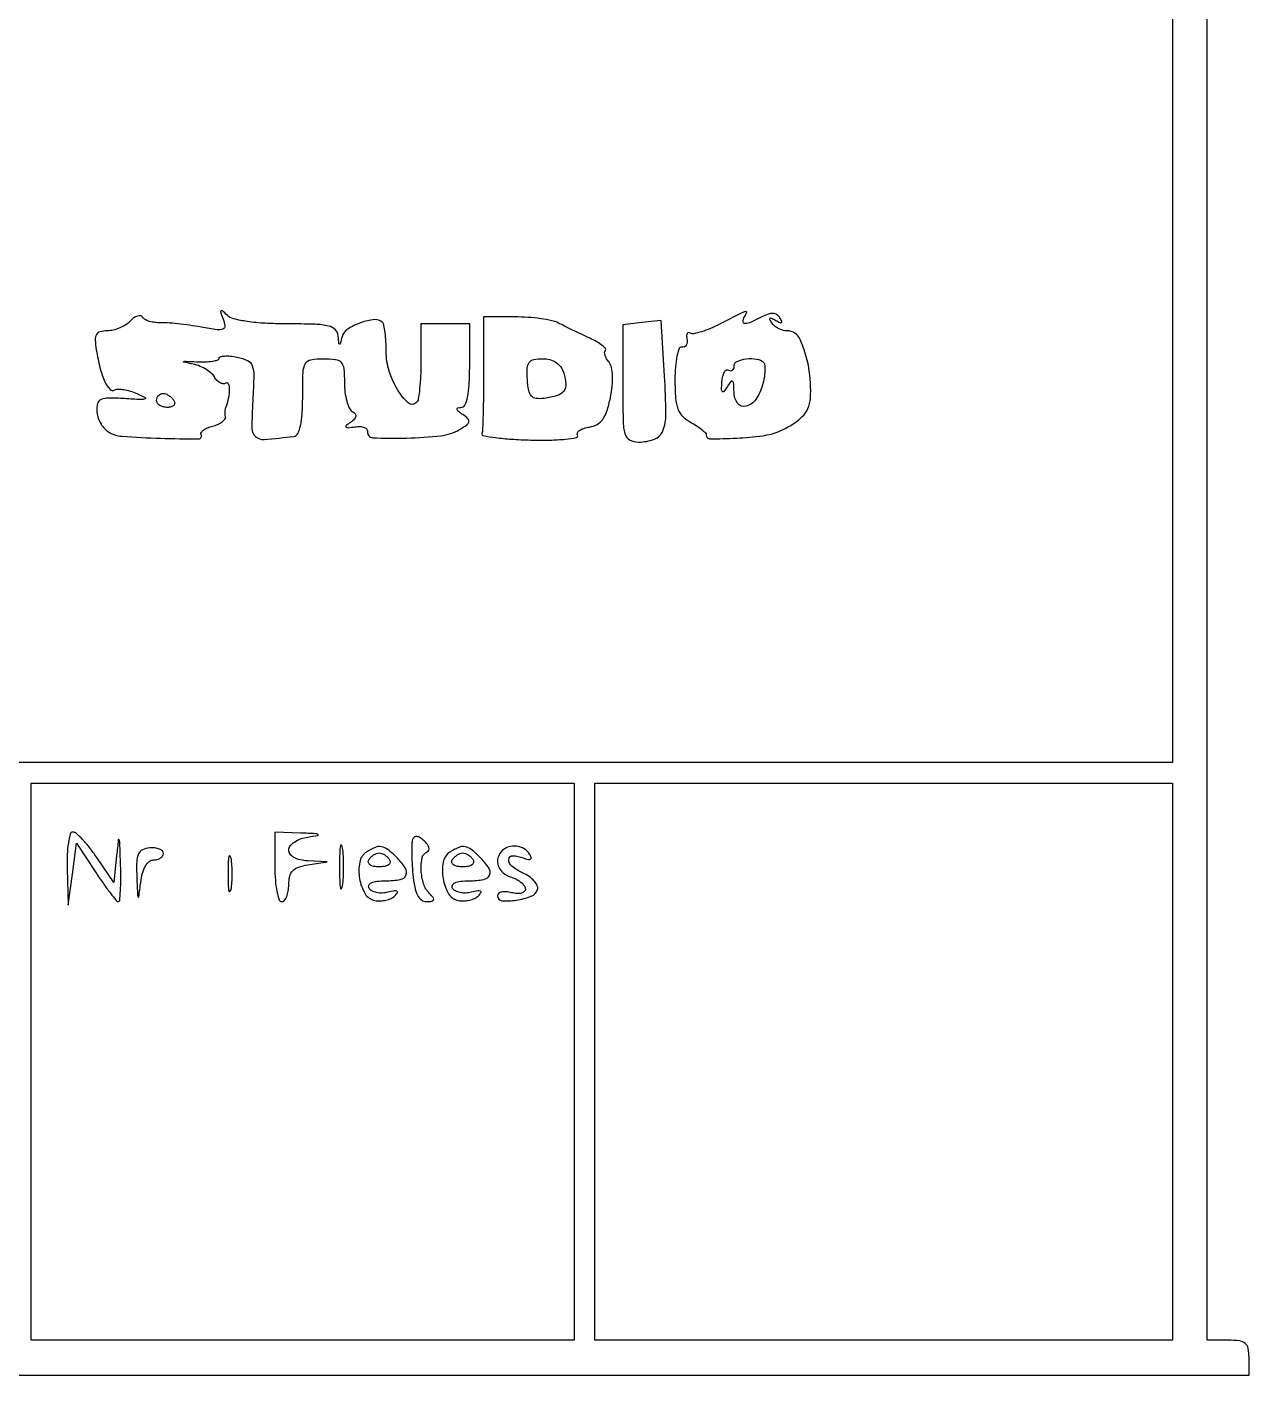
# Model space of a CAD drawing. Extents: x 0 to 836, y 5 to 589.
# Drawn here: x 821.24 to 836.1, y 4.74 to 21.12 of the extents above; entities that cross this region are included whole.
import ezdxf

# ---------------------------------------------------------------- set-up
doc = ezdxf.new("R2010")
doc.units = 0
doc.header["$MEASUREMENT"] = 0

msp = doc.modelspace()

# ---------------------------------------------------------------- linework, layer by layer
for points in [[(201.712326, 537.783562, -0.000001), (217.055896, 537.76491, -0.426088)], [(546.957638, 269.095817, -0.000001), (546.976289, 285.583213, -0.415883)], [(420.497259, 588.710259, 0.000013), (261.145696, 588.714318, 0.000021), (126.989856, 588.708632)], [(718.0002, 320.588723, -0.000011), (717.997333, 194.273324, -0.000202)], [(604.852986, 529.408162, -0.000002), (620.423836, 529.389509, -0.550615)], [(308.18842, 529.408162, -0.000002), (322.638019, 529.38951, -0.415836)], [(531.796111, 538.074638, -0.000002), (517.6951, 538.093291, -0.426056)], [(693.315638, 481.579418, -0.000002), (693.334294, 494.031443, -0.550517)], [(693.109162, 421.684687, -0.000002), (693.090507, 409.236574, -0.415775)], [(420.462, 4.7376), (836.1018, 4.7376), (836.1018, 4.9491, 0.047675), (836.091092, 5.061147, 0.173074), (836.05527, 5.121825, 0.144586), (835.98451, 5.152374, 0.030103), (835.848, 5.1606), (835.5942, 5.1606), (835.5942, 29.943407, 0.000223), (835.589332, 40.867792, 0.000628), (835.572933, 48.504221, 0.000026), (835.551504, 54.703733, 0.258997), (835.509671, 54.778456, -0.259848), (835.46748, 54.854103), (835.446278, 121.592707, -0.000059), (835.429914, 203.53197, -0.00002), (835.42504, 321.569549)], [(718.148241, 147.565102, 0.000075), (718.164575, 211.571705, 0.000026), (718.1694, 303.889409)], [(717.979042, 153.570589, -0.000014), (717.95733, 128.915092, -0.566366)]]:
    msp.add_lwpolyline(points, format="xyb")
for points in [[(835.1712, 30.2445), (835.1712, 12.1824), (811.0602, 12.1824), (786.9492, 12.1824), (786.9492, 30.2445), (786.9492, 48.3066), (811.0602, 48.3066), (835.1712, 48.3066)], [(827.8956, 8.5446), (827.8956, 5.1606), (824.5962, 5.1606), (821.2968, 5.1606), (821.2968, 8.5446), (821.2968, 11.9286), (824.5962, 11.9286), (827.8956, 11.9286)], [(835.1712, 8.5446), (835.1712, 5.1606), (831.6603, 5.1606), (828.1494, 5.1606), (828.1494, 8.5446), (828.1494, 11.9286), (831.6603, 11.9286), (835.1712, 11.9286)]]:
    msp.add_lwpolyline(points, close=True)
for points in [[(822.499015, 17.545138, -0.065153), (822.444756, 17.500123, -0.041282), (822.371758, 17.462127, -0.040921), (822.292433, 17.436226, -0.058519), (822.218985, 17.4276, 0.063275), (822.133391, 17.416725, 0.203387), (822.088759, 17.382509, 0.14392), (822.073497, 17.317195, 0.0276), (822.087185, 17.19495, 0.020243), (822.134501, 16.96984, 0.046923), (822.19224, 16.807354, 0.080741), (822.25363, 16.716911, 0.355679), (822.313052, 16.70915, -0.144218), (822.352136, 16.719846, -0.035391), (822.419232, 16.713784, -0.033318), (822.498291, 16.695484, -0.027951), (822.579137, 16.665976, -0.015516), (822.680771, 16.618516, -0.639309), (822.680128, 16.600029, -0.112875), (822.632337, 16.591648, -0.003439), (822.430436, 16.603388, 0.013987), (822.235479, 16.610602, 0.105505), (822.145638, 16.592277, 0.218737), (822.103132, 16.544652, 0.087131), (822.092036, 16.455726, 0.06302), (822.104653, 16.384594, 0.048159), (822.135291, 16.311658, 0.049196), (822.178196, 16.247886, 0.077945), (822.2274, 16.204322, 0.124109), (822.402823, 16.14577, 0.01127), (822.867254, 16.121293, 0.008425), (823.331837, 16.11513, 0.586184), (823.362373, 16.170132, -0.293118), (823.362773, 16.194092, -0.090767), (823.389013, 16.221261, -0.058758), (823.43674, 16.247608, -0.032821), (823.49978, 16.268597, 0.038543), (823.564214, 16.29087, 0.055088), (823.616664, 16.320897, 0.069812), (823.65046, 16.353629, 0.212145), (823.65801, 16.383965, -0.028509), (823.654457, 16.41415, -0.02399), (823.654064, 16.446347, -0.024673), (823.656579, 16.475828, -0.059395), (823.662054, 16.497, 0.039231), (823.696227, 16.610142, 0.052654), (823.707944, 16.716539, 0.099741), (823.695163, 16.781469, 0.462013), (823.663373, 16.791724, -0.164514), (823.630626, 16.784144, -0.100725), (823.592376, 16.795951, -0.08021), (823.554353, 16.825477, -0.058965), (823.52275, 16.868581, 0.09222), (823.481343, 16.917862, 0.042616), (823.412138, 16.965503, 0.04028), (823.328598, 17.004548, 0.044509), (823.2426, 17.028139, -0.00608), (823.151027, 17.045839, -0.749362), (823.150395, 17.053579, -0.10182), (823.178591, 17.058221, -0.002681), (823.30605, 17.052467, 0.019102), (823.41145, 17.051172, 0.031417), (823.500233, 17.059071, 0.033295), (823.56529, 17.07349, 0.333088), (823.581, 17.094456, -0.337595), (823.595345, 17.113281, -0.051024), (823.64517, 17.121655, -0.040023), (823.715696, 17.120565, -0.023362), (823.79945, 17.108577, -0.062473), (823.924777, 17.067925, -0.198755), (823.982963, 17.004194, -0.093289), (824.002291, 16.885568, -0.008377), (823.9898, 16.583126, 0.012504), (823.978514, 16.241492, 0.21846), (824.022908, 16.142652, 0.202829), (824.128539, 16.10785, 0.010651), (824.49045, 16.145358, 0.253105), (824.536967, 16.178593, 0.059355), (824.569641, 16.272133, 0.039406), (824.590032, 16.418187, 0.014987), (824.5962, 16.6239, -0.008002), (824.601051, 16.926979, -0.11737), (824.628886, 17.029275, -0.230406), (824.695009, 17.076335, -0.041432), (824.85, 17.0892, -0.031897), (824.996753, 17.079828, -0.183574), (825.064211, 17.043791, -0.158351), (825.096215, 16.96871, -0.022216), (825.1038, 16.798093, 0.029735), (825.110686, 16.68241, 0.035822), (825.131304, 16.5755, 0.03868), (825.161295, 16.490571, 0.15125), (825.197432, 16.449118, -0.082116), (825.232729, 16.41832, -0.214299), (825.241426, 16.386562, -0.162148), (825.223794, 16.352397, -0.044698), (825.176282, 16.313697, 0.021501), (825.124902, 16.275666, 0.449691), (825.12413, 16.258691, 0.221548), (825.147533, 16.250545, 0.010936), (825.2307, 16.260822, -0.046598), (825.294494, 16.264123, -0.082005), (825.346051, 16.2534, -0.12544), (825.377481, 16.231042, -0.220539), (825.385784, 16.2009, 0.451948), (825.445235, 16.127925, 0.015502), (825.859529, 16.124928, 0.021609), (826.278563, 16.153036, 0.105387), (826.502998, 16.227458, 0.020687), (826.592102, 16.284766, 0.188921), (826.61707, 16.32251, 0.264359), (826.6054, 16.359463, 0.039676), (826.542, 16.409557, -0.021226), (826.489101, 16.448275, -0.16543), (826.47288, 16.473657, -0.400776), (826.482204, 16.489882, -0.068756), (826.52085, 16.495705, 0.281439), (826.568478, 16.525627, 0.06416), (826.60099, 16.619615, 0.038683), (826.620811, 16.774163, 0.012558), (826.6266, 17.0046), (826.6266, 17.5122), (826.3305, 17.5122), (826.0344, 17.5122), (826.0344, 17.061, -0.011296), (826.030404, 16.884169, -0.015702), (826.018284, 16.726224, -0.012128), (826.001145, 16.597374, -0.158534), (825.979539, 16.554939, -0.39904), (825.879917, 16.552344, -0.075147), (825.752862, 16.707084, -0.057481), (825.647157, 16.942129, -0.077099), (825.6114, 17.172645, 0.013189), (825.608169, 17.295126, 0.017787), (825.59839, 17.405549, 0.014937), (825.584482, 17.495288, 0.151586), (825.567112, 17.528288, 0.225324), (825.468618, 17.563368, 0.059501), (825.301062, 17.525907, 0.058957), (825.143636, 17.448578, 0.186273), (825.075782, 17.355142, -0.003734), (825.052858, 17.271413, -0.389696), (825.043511, 17.265645, -0.337155), (825.035566, 17.274521, -0.003395), (825.029014, 17.36415, 0.187086), (824.993528, 17.440298, 0.134064), (824.910183, 17.485644, 0.050803), (824.745034, 17.507272, 0.007175), (824.40162, 17.5122, -0.013149), (824.13818, 17.519129, -0.02311), (823.921382, 17.54062, -0.025301), (823.756675, 17.573255, -0.134685), (823.677508, 17.61795, 0.010941), (823.620336, 17.672271, 0.406209), (823.603974, 17.671718, 0.281441), (823.599695, 17.652277, 0.007967), (823.630059, 17.568561, -0.066564), (823.649588, 17.485512, -0.34449), (823.62597, 17.448296, -0.121494), (823.5548, 17.441156, -0.008984), (823.360122, 17.472531, 0.009239), (823.221935, 17.49473, 0.008443), (823.078813, 17.512556, 0.008477), (822.95046, 17.52415, 0.027078), (822.864507, 17.525782, -0.040204), (822.797445, 17.528815, -0.043735), (822.733659, 17.54261, -0.04825), (822.681929, 17.564288, -0.129712), (822.653007, 17.591299, 0.20657), (822.627202, 17.609021, 0.12201), (822.589247, 17.607182, 0.083422), (822.544071, 17.584929, 0.049671)], [(826.7958, 16.92, -0.002908), (826.794265, 16.656074, -0.004233), (826.789587, 16.423372, -0.002161), (826.783106, 16.226358, -0.071256), (826.77465, 16.17975, 0.456671), (826.789933, 16.153964, 0.011666), (826.940341, 16.13036, 0.016979), (827.134083, 16.111239, 0.009771), (827.368404, 16.100715, 0.010986), (827.601142, 16.099931, 0.020453), (827.789429, 16.111148, 0.019309), (827.925748, 16.130221, 0.529138), (827.938199, 16.158116, -0.25476), (827.936562, 16.188034, -0.129618), (827.961613, 16.217653, -0.076927), (828.012347, 16.242625, -0.040097), (828.08125, 16.258302, 0.090209), (828.174794, 16.289664, 0.111312), (828.243463, 16.350516, 0.078648), (828.294894, 16.452526, 0.026545), (828.337321, 16.614007, 0.024369), (828.359492, 16.755771, 0.03646), (828.36369, 16.881004, 0.0429), (828.351045, 16.981539, 0.12105), (828.320351, 17.044791, -0.041752), (828.290905, 17.086987, -0.05813), (828.272575, 17.129197, -0.073346), (828.267245, 17.165159, -0.199094), (828.276907, 17.188507, 0.392746), (828.277759, 17.21159, 0.048358), (828.237869, 17.249702, 0.03689), (828.17205, 17.293984, 0.020299), (828.085823, 17.338643, -0.001818), (827.98604, 17.385731, -0.001437), (827.878451, 17.437363, -0.001453), (827.778868, 17.485862, -0.003617), (827.706398, 17.52207, 0.064921), (827.625002, 17.550948, 0.017718), (827.490481, 17.574848, 0.017607), (827.334612, 17.591305, 0.017498), (827.177648, 17.5968), (826.7958, 17.5968)], [(828.72045, 17.527731), (828.4878, 17.500961), (828.4878, 16.787481, 0.004447), (828.491811, 16.33646, 0.060921), (828.514554, 16.174464, 0.205523), (828.571502, 16.102074, 0.127085), (828.67815, 16.075295, 0.087043), (828.873548, 16.110943, 0.21319), (828.975755, 16.210885, 0.098192), (829.013274, 16.416187, 0.011855), (828.9954, 16.8777), (828.9531, 17.5545)], [(829.6722, 17.511628, -0.018321), (829.55401, 17.456538, -0.025151), (829.443825, 17.416412, -0.023604), (829.352447, 17.392908, -0.190381), (829.310554, 17.400173, 0.154597), (829.287741, 17.405785, 0.2485), (829.271091, 17.395514, 0.136438), (829.263887, 17.36841, 0.048323), (829.268254, 17.328138, -0.071558), (829.270836, 17.286348, -0.12017), (829.25982, 17.253147, -0.15318), (829.237194, 17.233807, -0.143005), (829.2069, 17.23018, 0.358196), (829.173915, 17.211162, 0.037644), (829.147027, 17.11926, 0.033087), (829.128271, 16.989206, 0.019186), (829.122159, 16.831382, 0.017452), (829.129842, 16.609154, 0.071292), (829.158161, 16.477456, 0.108748), (829.215213, 16.388601, 0.073121), (829.312509, 16.316556, -0.020552), (829.385464, 16.273566, -0.028153), (829.447043, 16.228678, -0.027713), (829.492038, 16.187463, -0.195899), (829.503, 16.160557, 0.416588), (829.549491, 16.114442, 0.011039), (829.868954, 16.124085, 0.019424), (830.187968, 16.153226, 0.064428), (830.3913, 16.207016, 0.025813), (830.463814, 16.241058, 0.018073), (830.541862, 16.286439, 0.018287), (830.613656, 16.33549, 0.035821), (830.66625, 16.380473, 0.184421), (830.7693, 16.607029, 0.058918), (830.748388, 16.98302, 0.061635), (830.644669, 17.322672, 0.296048), (830.482987, 17.4276, -0.06935), (830.431078, 17.434835, -0.052604), (830.377679, 17.456291, -0.0534), (830.330871, 17.487895, -0.079327), (830.298621, 17.525271, -0.029545), (830.276623, 17.566071, -0.388009), (830.281353, 17.581105, -0.255668), (830.301065, 17.5816, -0.019519), (830.349, 17.5545, 0.019488), (830.396995, 17.527363, 0.256932), (830.416665, 17.527901, 0.387003), (830.421362, 17.542979, 0.029265), (830.399237, 17.583957, 0.106179), (830.362138, 17.622591, 0.134421), (830.315437, 17.638423, 0.098777), (830.255985, 17.630209, 0.039315), (830.180227, 17.597029, -0.017323), (830.047804, 17.531954, -0.105648), (829.973666, 17.516029, -0.432589), (829.950476, 17.540658, -0.123706), (829.9683, 17.5968, 0.049587), (829.99448, 17.650382, 0.615264), (829.982634, 17.663155, 0.047157), (829.927165, 17.641364, 0.00106)], [(827.770724, 16.913625, -0.057469), (827.796778, 16.779967, -0.186376), (827.771325, 16.694924, -0.157701), (827.691264, 16.640312, -0.038414), (827.532851, 16.606711, -0.060321), (827.435687, 16.605571, -0.184991), (827.378127, 16.635144, -0.137507), (827.344877, 16.702757, -0.028484), (827.327956, 16.83551, -0.027096), (827.325792, 16.973714, -0.148745), (827.349959, 17.043394, -0.188896), (827.405274, 17.078711, -0.048748), (827.512605, 17.0892, -0.063659), (827.602574, 17.077699, -0.085968), (827.677139, 17.043879, -0.089964), (827.733589, 16.988396, -0.076965)], [(830.199252, 17.041548, -0.179109), (830.21407, 17.009317, -0.031063), (830.21505, 16.941125, -0.030355), (830.205907, 16.857121, -0.023053), (830.186118, 16.766598, -0.087551), (830.105449, 16.593439, -0.181467), (829.984236, 16.510309, -0.30633), (829.883769, 16.547255, -0.155563), (829.840105, 16.681147, 0.011517), (829.837081, 16.783175, 0.202581), (829.82293, 16.812291, 0.427414), (829.800872, 16.810318, 0.027499), (829.75925, 16.751867, -0.018728), (829.71735, 16.690786, -0.438046), (829.698638, 16.688789, -0.225766), (829.688113, 16.713185, -0.009607), (829.693507, 16.809456, -0.036687), (829.703593, 16.876866, -0.07408), (829.722957, 16.926827, -0.133105), (829.747816, 16.951841, -0.276063), (829.774362, 16.951446, 0.112574), (829.799883, 16.942723, 0.184073), (829.821708, 16.948503, 0.158326), (829.836379, 16.968466, 0.080103), (829.8414, 16.999607, -0.296132), (829.878243, 17.05636, -0.075772), (829.989057, 17.086781, -0.068584), (830.11553, 17.084215, -0.158344)], [(823.0311, 16.5816, -0.139169), (823.040232, 16.549482, -0.191142), (823.029283, 16.521851, -0.138808), (822.998161, 16.503198, -0.066118), (822.951493, 16.497, -0.062283), (822.901062, 16.503306, -0.080552), (822.858344, 16.521851, -0.097988), (822.829754, 16.549335, -0.153634), (822.8196, 16.5816, -0.092995), (822.825659, 16.613895, -0.096318), (822.842985, 16.641349, -0.099231), (822.868833, 16.659723, -0.105429), (822.899207, 16.6662, -0.089642), (822.933519, 16.659999, -0.053229), (822.970789, 16.641349, -0.051032), (823.005195, 16.613961, -0.06081)], [(821.732506, 10.89225), (821.745213, 10.4481), (821.795956, 10.823997), (821.8467, 11.199894), (822.08055, 10.845147, 0.007547), (822.173147, 10.709189, 0.011586), (822.25778, 10.594607, 0.006155), (822.331593, 10.501755, 0.225413), (822.3555, 10.4904, 0.387271), (822.371445, 10.504929, 0.008104), (822.380349, 10.620869, 0.014442), (822.384876, 10.764249, 0.008672), (822.382378, 10.93455, 0.001007), (822.373212, 11.203868, 0.089633), (822.364705, 11.242854, 0.774143), (822.354996, 11.241482, 0.002542), (822.334307, 11.050305), (822.300457, 10.721909), (822.091679, 11.029155, 0.016889), (822.005765, 11.146833, 0.023179), (821.920274, 11.246147, 0.021042), (821.844395, 11.319963, 0.184436), (821.80135, 11.3364, 0.338479), (821.770163, 11.312556, 0.027888), (821.747488, 11.205931, 0.028338), (821.733516, 11.062515, 0.017266)], [(824.2578, 10.9134, 0.01883), (824.263909, 10.75126, 0.03053), (824.282651, 10.614656, 0.031449), (824.309421, 10.514135, 0.322437), (824.3424, 10.4904, 0.222198), (824.374783, 10.505538, 0.076733), (824.402149, 10.550877, 0.058353), (824.420809, 10.617445, 0.039203), (824.427, 10.696281, -0.057778), (824.438916, 10.799055, -0.134975), (824.475671, 10.866464, -0.121485), (824.544684, 10.909876, -0.042367), (824.65965, 10.937405), (824.8923, 10.972648), (824.65965, 10.985324, -0.04314), (824.564973, 10.99873, -0.07402), (824.490932, 11.027845, -0.1001), (824.443808, 11.069339, -0.163766), (824.427, 11.119281, -0.169155), (824.444167, 11.168573, -0.077226), (824.494868, 11.215463, -0.062869), (824.57004, 11.253332, -0.047721), (824.65965, 11.275805, 0.005737), (824.781341, 11.29567, 0.703743), (824.783224, 11.306572, 0.117172), (824.750993, 11.315913, 0.002217), (824.57505, 11.323724), (824.2578, 11.3364)], [(822.579339, 10.789647, 0.000817), (822.58853, 10.566979, 0.145582), (822.596113, 10.544987, 0.680745), (822.60461, 10.547118, 0.001557), (822.626999, 10.72305, -0.035151), (822.649125, 10.835822, -0.062867), (822.684945, 10.923066, -0.086562), (822.730679, 10.978723, -0.179455), (822.78266, 10.998, 0.063441), (822.829129, 11.00392, 0.08141), (822.868498, 11.021307, 0.098422), (822.89484, 11.047084, 0.151141), (822.9042, 11.077342, 0.210357), (822.891298, 11.106653, 0.091879), (822.854497, 11.129634, 0.067802), (822.799779, 11.143, 0.044872), (822.735, 11.143939, 0.09369), (822.648897, 11.120847, 0.178865), (822.599804, 11.070011, 0.096664), (822.578312, 10.974459, 0.017034)], [(825.044552, 10.9134, 0.006336), (825.046664, 10.746686, 0.03126), (825.054904, 10.653123, 0.664672), (825.066921, 10.65009, 0.124239), (825.079795, 10.68075, 0.023547), (825.090773, 10.786688, 0.014044), (825.094333, 10.9134, 0.014044), (825.090773, 11.040112, 0.023547), (825.079795, 11.14605, 0.124239), (825.066921, 11.17671, 0.664672), (825.054904, 11.173677, 0.03126), (825.046664, 11.080114, 0.006336)], [(825.371976, 11.093275, 0.20745), (825.289653, 10.972087, 0.089333), (825.287778, 10.77271, 0.090286), (825.35536, 10.586919, 0.216872), (825.472336, 10.50434, 0.057122), (825.538915, 10.49944, 0.048017), (825.609034, 10.50908, 0.05016), (825.672092, 10.530877, 0.088315), (825.717173, 10.562333, 0.052479), (825.747386, 10.599654, 0.445019), (825.74243, 10.618159, 0.166972), (825.710354, 10.622704, 0.016414), (825.633135, 10.605196, -0.054503), (825.56319, 10.594849, -0.060279), (825.495076, 10.600476, -0.068628), (825.438879, 10.620348, -0.135902), (825.404455, 10.65223, -0.239354), (825.40127, 10.690187, -0.191618), (825.430052, 10.720179, -0.081812), (825.498813, 10.738772, -0.02521), (825.606407, 10.7442, 0.042541), (825.782139, 10.759179, 0.253044), (825.852111, 10.814131, 0.26), (825.843408, 10.90142, 0.044353), (825.732257, 11.034257, 0.030076), (825.629651, 11.12521, 0.126357), (825.554846, 11.158057, 0.141488), (825.478219, 11.148915, 0.041311)], [(825.933136, 11.244107, 0.071217), (825.923567, 11.191389, 0.010924), (825.921909, 11.084552, 0.012018), (825.925766, 10.957553, 0.01017), (825.935798, 10.823585, 0.023254), (825.957749, 10.669572, 0.069071), (825.991832, 10.568755, 0.11609), (826.039676, 10.511381, 0.162554), (826.102506, 10.4904, 0.031266), (826.167431, 10.494464, 0.289668), (826.188179, 10.51155, 0.255256), (826.183006, 10.53968, 0.025929), (826.13592, 10.59192, -0.122038), (826.066674, 10.706781, -0.062496), (826.037231, 10.873481, -0.06649), (826.049967, 11.026947, -0.25562), (826.110665, 11.0967, 0.217634), (826.13011, 11.116042, 0.158114), (826.131527, 11.146952, 0.093683), (826.112174, 11.186547, 0.04653), (826.074589, 11.228172, 0.040227), (826.024625, 11.267185, 0.118134), (825.983862, 11.281943, 0.198669), (825.953478, 11.273204, 0.145198)], [(826.387176, 11.093275, 0.20745), (826.304853, 10.972087, 0.089333), (826.302978, 10.77271, 0.090286), (826.37056, 10.586919, 0.216872), (826.487536, 10.50434, 0.057122), (826.554115, 10.49944, 0.048017), (826.624234, 10.50908, 0.05016), (826.687292, 10.530877, 0.088315), (826.732373, 10.562333, 0.052479), (826.762586, 10.599654, 0.445019), (826.75763, 10.618159, 0.166972), (826.725554, 10.622704, 0.016414), (826.648335, 10.605196, -0.054503), (826.57839, 10.594849, -0.060279), (826.510276, 10.600476, -0.068628), (826.454079, 10.620348, -0.135902), (826.419655, 10.65223, -0.239354), (826.41647, 10.690187, -0.191618), (826.445252, 10.720179, -0.081812), (826.514013, 10.738772, -0.02521), (826.621607, 10.7442, 0.042541), (826.797339, 10.759179, 0.253044), (826.867311, 10.814131, 0.26), (826.858608, 10.90142, 0.044353), (826.747457, 11.034257, 0.030076), (826.644851, 11.12521, 0.126357), (826.570046, 11.158057, 0.141488), (826.493419, 11.148915, 0.041311)], [(827.0214, 11.1108, 0.130728), (826.970639, 11.023248, 0.151179), (826.973968, 10.927218, 0.135646), (827.032647, 10.842249, 0.097668), (827.1342, 10.7865, -0.04466), (827.198937, 10.759389, -0.053547), (827.253697, 10.722498, -0.062345), (827.29122, 10.681931, -0.15674), (827.3034, 10.644032, -0.213348), (827.289891, 10.613814, -0.118735), (827.253697, 10.594338, -0.080604), (827.199001, 10.589048, -0.047872), (827.1342, 10.599513, 0.044156), (827.069382, 10.610474, 0.075263), (827.014702, 10.606587, 0.112763), (826.978433, 10.589255, 0.228987), (826.965, 10.56146, 0.389055), (827.019282, 10.502259, 0.06036), (827.192922, 10.50815, 0.053661), (827.37541, 10.557031, 0.224839), (827.451571, 10.637236, 0.189424), (827.448867, 10.684468, 0.074567), (827.412508, 10.739906, 0.059666), (827.350344, 10.794679, 0.043919), (827.270398, 10.839957, -0.060806), (827.139166, 10.920233, -0.239507), (827.100832, 11.003777, -0.413867), (827.149327, 11.048596, -0.082089), (827.277688, 11.022228, 0.027269), (827.337203, 11.00304, 0.201774), (827.36608, 11.007134, 0.351806), (827.373633, 11.027497, 0.058114), (827.354585, 11.068223, 0.12327), (827.289101, 11.131966, 0.100213), (827.196082, 11.163501, 0.101116), (827.098844, 11.156248, 0.128044)], [(823.688642, 10.8288, 0.008087), (823.690847, 10.692468, 0.039503), (823.699412, 10.615846, 0.611425), (823.711875, 10.612222, 0.142433), (823.725305, 10.63845, 0.029693), (823.736719, 10.72514, 0.017887), (823.740429, 10.8288, 0.017887), (823.736719, 10.93246, 0.029693), (823.725305, 11.01915, 0.142433), (823.711875, 11.045378, 0.611425), (823.699412, 11.041754, 0.039503), (823.690847, 10.965132, 0.008087)], [(825.6537, 10.998, -0.210115), (825.658186, 10.966019, -0.178861), (825.637991, 10.938251, -0.100989), (825.591804, 10.919444, -0.046386), (825.5268, 10.9134, -0.046386), (825.461796, 10.919444, -0.100989), (825.415609, 10.938251, -0.178861), (825.395414, 10.966019, -0.210115), (825.3999, 10.998, -0.057296), (825.425435, 11.030361, -0.050113), (825.458745, 11.057749, -0.052849), (825.494407, 11.076424, -0.094481), (825.5268, 11.0826, -0.094481), (825.559193, 11.076424, -0.052849), (825.594855, 11.057749, -0.050113), (825.628165, 11.030361, -0.057296)], [(826.6689, 10.998, -0.210115), (826.673386, 10.966019, -0.178861), (826.653191, 10.938251, -0.100989), (826.607004, 10.919444, -0.046386), (826.542, 10.9134, -0.046386), (826.476996, 10.919444, -0.100989), (826.430809, 10.938251, -0.178861), (826.410614, 10.966019, -0.210115), (826.4151, 10.998, -0.057296), (826.440635, 11.030361, -0.050113), (826.473945, 11.057749, -0.052849), (826.509607, 11.076424, -0.094481), (826.542, 11.0826, -0.094481), (826.574393, 11.076424, -0.052849), (826.610055, 11.057749, -0.050113), (826.643365, 11.030361, -0.057296)]]:
    msp.add_lwpolyline(points, format="xyb", close=True)

doc.saveas('drawing.dxf')
